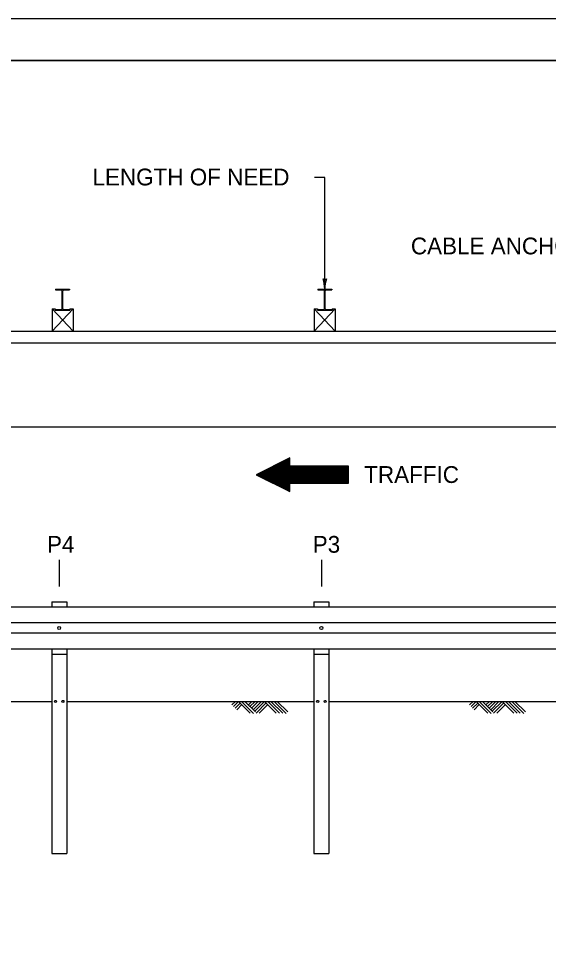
# Model space of a CAD drawing. Extents: x 998.2 to 1037.5, y 999 to 1023.
# Drawn here: x 1024.2 to 1030.52, y 1011.01 to 1022 of the extents above; entities that cross this region are included whole.
import ezdxf

# ---------------------------------------------------------------- set-up
doc = ezdxf.new("R2010")
doc.units = 0
for name, color, linetype in [('1', 7, 'Continuous'), ('10', 7, 'Continuous'), ('11', 7, 'Continuous'), ('14', 7, 'Continuous'), ('5', 7, 'Continuous'), ('6', 7, 'Continuous'), ('7', 7, 'Continuous'), ('8', 7, 'Continuous')]:
    doc.layers.add(name, color=color, linetype=linetype)

msp = doc.modelspace()

# ---------------------------------------------------------------- linework, layer by layer
at = {"layer": '1'}
for p, q in [((1027.852, 1018.776), (1027.852, 1020.108)), ((1032.688, 1014.802), (1008.218, 1014.802)), ((1032.688, 1014.682), (1008.346, 1014.682))]:
    msp.add_line(p, q, dxfattribs=at)
msp.add_lwpolyline([(1027.035, 1016.566), (1027.435, 1016.367), (1027.435, 1016.467), (1028.135, 1016.467), (1028.135, 1016.667), (1027.435, 1016.667), (1027.435, 1016.767)], close=True, dxfattribs=at)
for points in [[(1027.386, 1016.742), (1027.435, 1016.742)], [(1027.406, 1016.752), (1027.435, 1016.752)], [(1027.426, 1016.762), (1027.435, 1016.762)], [(1027.167, 1016.632), (1028.135, 1016.632)], [(1027.187, 1016.642), (1028.135, 1016.642)], [(1027.207, 1016.652), (1028.135, 1016.652)], [(1027.226, 1016.662), (1028.135, 1016.662)], [(1027.246, 1016.672), (1027.435, 1016.672)], [(1027.266, 1016.682), (1027.435, 1016.682)], [(1027.266, 1016.682), (1027.435, 1016.682)], [(1027.286, 1016.692), (1027.435, 1016.692)], [(1027.306, 1016.702), (1027.435, 1016.702)], [(1027.326, 1016.712), (1027.435, 1016.712)], [(1027.346, 1016.722), (1027.435, 1016.722)], [(1027.366, 1016.732), (1027.435, 1016.732)], [(1027.044, 1016.562), (1028.135, 1016.562)], [(1027.047, 1016.572), (1028.135, 1016.572)], [(1027.064, 1016.552), (1028.135, 1016.552)], [(1027.064, 1016.552), (1028.135, 1016.552)], [(1027.067, 1016.582), (1028.135, 1016.582)], [(1027.084, 1016.542), (1028.135, 1016.542)], [(1027.087, 1016.592), (1028.135, 1016.592)], [(1027.104, 1016.532), (1028.135, 1016.532)], [(1027.107, 1016.602), (1028.135, 1016.602)], [(1027.124, 1016.522), (1028.135, 1016.522)], [(1027.127, 1016.612), (1028.135, 1016.612)], [(1027.147, 1016.622), (1028.135, 1016.622)], [(1027.144, 1016.512), (1028.135, 1016.512)], [(1027.164, 1016.502), (1028.135, 1016.502)], [(1027.184, 1016.492), (1028.135, 1016.492)], [(1027.204, 1016.482), (1028.135, 1016.482)], [(1027.224, 1016.472), (1028.135, 1016.472)], [(1027.234, 1016.467), (1028.135, 1016.467)], [(1027.254, 1016.457), (1027.435, 1016.457)], [(1027.275, 1016.447), (1027.435, 1016.447)], [(1027.295, 1016.437), (1027.435, 1016.437)], [(1027.315, 1016.427), (1027.435, 1016.427)], [(1027.335, 1016.417), (1027.435, 1016.417)], [(1027.355, 1016.407), (1027.435, 1016.407)], [(1027.375, 1016.397), (1027.435, 1016.397)], [(1027.395, 1016.387), (1027.435, 1016.387)], [(1027.415, 1016.377), (1027.435, 1016.377)], [(1027.435, 1016.367), (1027.435, 1016.367)]]:
    msp.add_lwpolyline(points, dxfattribs=at)
for centre, radius, start, end in [((1027.852, 1018.924), 0.0313, 228.7746, 310.8913), ((1027.461, 1018.776), 0.391, 0, 18.6688), ((1028.243, 1018.776), 0.391, 161.3472, 179.9939), ((1027.461, 1018.776), 0.391, 359.9878, 0)]:
    msp.add_arc(centre, radius, start, end, dxfattribs=at)
at = {"layer": '10'}
msp.add_line((1007, 1021.5), (1035.5, 1021.5), dxfattribs=at)
at = {"layer": '11'}
msp.add_lwpolyline([(1007, 1000.5), (1035.5, 1000.5), (1035.5, 1021.5), (1007, 1021.5)], close=True, dxfattribs=at)
at = {"layer": '14'}
msp.add_line((1000, 1022), (1036, 1022), dxfattribs=at)
at = {"layer": '5'}
for p, q in [((1024.644, 1018.776), (1024.81, 1018.776)), ((1024.644, 1018.776), (1024.644, 1018.768)), ((1024.644, 1018.768), (1024.713, 1018.768)), ((1024.723, 1018.544), (1024.723, 1018.757)), ((1024.731, 1018.544), (1024.731, 1018.757)), ((1024.741, 1018.768), (1024.81, 1018.768)), ((1024.81, 1018.776), (1024.81, 1018.768)), ((1027.769, 1018.776), (1027.935, 1018.776)), ((1027.769, 1018.776), (1027.769, 1018.768)), ((1027.769, 1018.768), (1027.838, 1018.768)), ((1027.848, 1018.544), (1027.848, 1018.757)), ((1027.856, 1018.544), (1027.856, 1018.757)), ((1027.866, 1018.768), (1027.935, 1018.768)), ((1027.935, 1018.776), (1027.935, 1018.768)), ((1024.602, 1018.541), (1024.602, 1018.276)), ((1024.602, 1018.541), (1024.638, 1018.541)), ((1024.602, 1018.276), (1024.852, 1018.541)), ((1024.602, 1018.541), (1024.852, 1018.276)), ((1024.638, 1018.541), (1024.638, 1018.526)), ((1024.638, 1018.526), (1024.815, 1018.526)), ((1024.644, 1018.526), (1024.644, 1018.533)), ((1024.644, 1018.533), (1024.713, 1018.533)), ((1024.741, 1018.533), (1024.81, 1018.533)), ((1024.81, 1018.526), (1024.81, 1018.533)), ((1024.815, 1018.541), (1024.815, 1018.526)), ((1024.815, 1018.541), (1024.852, 1018.541)), ((1024.852, 1018.541), (1024.852, 1018.276)), ((1027.727, 1018.541), (1027.727, 1018.276)), ((1027.727, 1018.541), (1027.764, 1018.541)), ((1027.727, 1018.276), (1027.977, 1018.541)), ((1027.727, 1018.541), (1027.977, 1018.276)), ((1027.764, 1018.541), (1027.764, 1018.526)), ((1027.764, 1018.526), (1027.941, 1018.526)), ((1027.769, 1018.526), (1027.769, 1018.533)), ((1027.769, 1018.533), (1027.838, 1018.533)), ((1027.866, 1018.533), (1027.935, 1018.533)), ((1027.935, 1018.526), (1027.935, 1018.533)), ((1027.941, 1018.541), (1027.941, 1018.526)), ((1027.941, 1018.541), (1027.977, 1018.541)), ((1027.977, 1018.541), (1027.977, 1018.276)), ((1024.602, 1018.276), (1024.852, 1018.276)), ((1027.727, 1018.276), (1027.977, 1018.276)), ((1024.687, 1015.554), (1024.687, 1015.236)), ((1027.813, 1015.554), (1027.813, 1015.236))]:
    msp.add_line(p, q, dxfattribs=at)
for centre in [(1024.643, 1013.868), (1024.732, 1013.868), (1027.768, 1013.868), (1027.857, 1013.868)]:
    msp.add_circle(centre, 0.0124, dxfattribs=at)
for centre, start, end in [((1024.713, 1018.757), 0, 90), ((1024.741, 1018.757), 90, 180), ((1027.838, 1018.757), 0, 90), ((1027.866, 1018.757), 90, 180), ((1024.713, 1018.544), 270, 360), ((1024.741, 1018.544), 180, 270), ((1027.838, 1018.544), 270, 360), ((1027.866, 1018.544), 180, 270)]:
    msp.add_arc(centre, 0.0104, start, end, dxfattribs=at)
at = {"layer": '6'}
msp.add_line((1027.852, 1020.108), (1027.729, 1020.108), dxfattribs=at)
at = {"layer": '7'}
for p, q in [((1008.407, 1018.276), (1032.697, 1018.276)), ((1008.46, 1018.136), (1032.697, 1018.136)), ((1022.549, 1017.136), (1034.104, 1017.136)), ((1008.259, 1014.992), (1032.688, 1014.992)), ((1024.598, 1015.055), (1024.598, 1014.992)), ((1024.598, 1015.055), (1024.777, 1015.055)), ((1024.777, 1015.055), (1024.777, 1014.992)), ((1027.723, 1015.055), (1027.723, 1014.992)), ((1027.723, 1015.055), (1027.902, 1015.055)), ((1027.902, 1015.055), (1027.902, 1014.992)), ((1008.399, 1014.492), (1032.688, 1014.492)), ((1024.598, 1014.492), (1024.598, 1013.868)), ((1024.598, 1014.43), (1024.777, 1014.43)), ((1024.777, 1014.492), (1024.777, 1013.868)), ((1027.723, 1014.492), (1027.723, 1013.868)), ((1027.723, 1014.43), (1027.902, 1014.43)), ((1027.902, 1014.492), (1027.902, 1013.868)), ((1021.652, 1013.868), (1024.598, 1013.868)), ((1024.777, 1013.868), (1027.723, 1013.868)), ((1026.788, 1013.868), (1026.746, 1013.826)), ((1026.826, 1013.868), (1026.765, 1013.806)), ((1026.844, 1013.848), (1026.783, 1013.788)), ((1026.863, 1013.829), (1026.803, 1013.769)), ((1026.824, 1013.868), (1026.964, 1013.728)), ((1026.862, 1013.868), (1027.005, 1013.724)), ((1026.899, 1013.868), (1027.025, 1013.743)), ((1026.985, 1013.868), (1026.942, 1013.826)), ((1027.022, 1013.868), (1026.961, 1013.806)), ((1027.06, 1013.868), (1026.98, 1013.788)), ((1027.097, 1013.868), (1026.999, 1013.769)), ((1027.135, 1013.868), (1027.017, 1013.75)), ((1027.154, 1013.849), (1027.033, 1013.728)), ((1027.173, 1013.83), (1027.071, 1013.728)), ((1027.135, 1013.868), (1027.275, 1013.728)), ((1027.173, 1013.868), (1027.313, 1013.728)), ((1027.211, 1013.868), (1027.351, 1013.728)), ((1027.249, 1013.868), (1027.392, 1013.724)), ((1027.286, 1013.868), (1027.411, 1013.743)), ((1027.902, 1013.868), (1030.848, 1013.868)), ((1029.62, 1013.868), (1029.578, 1013.826)), ((1029.658, 1013.868), (1029.596, 1013.806)), ((1029.676, 1013.848), (1029.615, 1013.788)), ((1029.694, 1013.829), (1029.634, 1013.769)), ((1029.656, 1013.868), (1029.796, 1013.728)), ((1029.694, 1013.868), (1029.837, 1013.724)), ((1029.731, 1013.868), (1029.856, 1013.743)), ((1029.816, 1013.868), (1029.774, 1013.826)), ((1029.854, 1013.868), (1029.792, 1013.806)), ((1029.892, 1013.868), (1029.812, 1013.788)), ((1029.929, 1013.868), (1029.83, 1013.769)), ((1029.967, 1013.868), (1029.849, 1013.75)), ((1029.986, 1013.849), (1029.865, 1013.728)), ((1030.005, 1013.83), (1029.902, 1013.728)), ((1029.967, 1013.868), (1030.107, 1013.728)), ((1030.005, 1013.868), (1030.144, 1013.728)), ((1030.042, 1013.868), (1030.182, 1013.728)), ((1030.08, 1013.868), (1030.224, 1013.724)), ((1030.118, 1013.868), (1030.243, 1013.743))]:
    msp.add_line(p, q, dxfattribs=at)
for centre in [(1024.687, 1014.742), (1027.812, 1014.742)]:
    msp.add_circle(centre, 0.0176, dxfattribs=at)
at = {"layer": '8'}
for p, q in [((1024.598, 1013.868), (1024.598, 1012.055)), ((1024.777, 1013.868), (1024.777, 1012.055)), ((1027.723, 1013.868), (1027.723, 1012.055)), ((1027.902, 1013.868), (1027.902, 1012.055)), ((1024.598, 1012.055), (1024.777, 1012.055)), ((1024.712, 1012.055), (1024.777, 1012.055)), ((1027.723, 1012.055), (1027.902, 1012.055)), ((1027.837, 1012.055), (1027.902, 1012.055))]:
    msp.add_line(p, q, dxfattribs=at)

# ---------------------------------------------------------------- texts
at = {"layer": '6'}
for s, p in [('LENGTH OF NEED', (1025.084, 1020.012)), ('CABLE ANCHOR', (1028.879, 1019.191)), ('P4', (1024.542, 1015.638)), ('P3', (1027.709, 1015.638))]:
    msp.add_text(s, height=0.2, dxfattribs=at).set_placement(p)
at = {"layer": '7'}
msp.add_text('TRAFFIC', height=0.2, dxfattribs=at).set_placement((1028.323, 1016.469))

doc.saveas('drawing.dxf')
